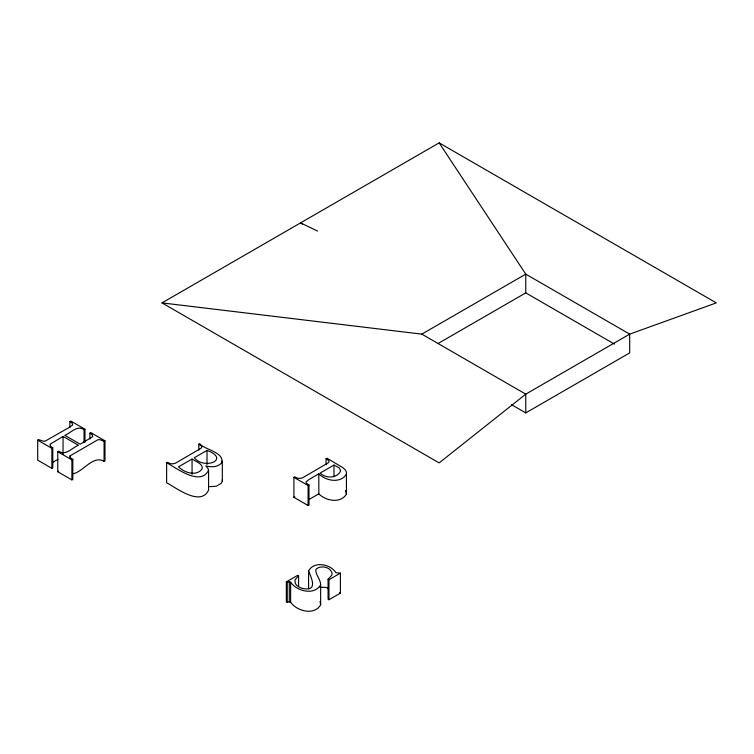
<?xml version="1.0" encoding="UTF-8"?>
<svg xmlns="http://www.w3.org/2000/svg" width="754" height="754" viewBox="0 0 754 754"><rect width="100%" height="100%" fill="white"/><g stroke="black" fill="none" stroke-linecap="round" stroke-linejoin="round"><path stroke-width="1.13" d="M73.025 473.785C83.119 471.957 92.996 454.794 104.08 461.316L104.985 460.798L104.985 440.798L104.08 441.316L100.131 439.686L97.888 439.752L70.028 455.878L70.64 457.951L72.808 459.374L72.808 479.374L71.903 479.893L57.756 471.731L57.756 451.721L58.661 451.203C65.541 456.236 72.403 447.537 78.416 445.265L63.044 436.387L49.971 444.304L50.584 446.377L52.78 447.81L52.78 467.81L51.875 468.338L37.7 460.147L37.7 440.147L38.605 439.629L43.949 441.335L45.711 440.817L69.632 427.179L72.657 425.058L72.054 422.994L69.877 421.571L69.877 427.452M208.575 470.194C200.413 486.971 175.833 467.489 166.634 462.777L166.634 482.777C175.833 487.489 200.413 506.971 208.575 490.194L208.575 470.194L207.821 468.159L205.767 465.868C210.96 467.339 217.369 467.348 221.365 463.21C225.682 452.277 203.674 449.516 199.716 443.672L198.82 444.191L198.82 450.081M308.593 588.695L308.593 571.051C313.532 560.816 330.657 563.898 335.916 572.738L340.403 573.134L340.403 593.134L328.961 599.741L328.065 599.223L328.065 579.223L331.732 575.283L332.109 573.483C330.742 566.942 321.025 564.963 316.294 568.997L315.766 570.203C315.945 575.472 320.629 579.477 320.648 584.736L320.648 604.746C314.635 615.811 296.765 611.296 290.61 602.163L286.341 601.871L286.341 581.871L297.689 575.321L298.593 575.839L298.593 586.433M320.648 584.736C314.635 595.811 296.765 591.296 290.61 582.163L286.341 581.871M222.326 460.996L222.326 480.995L221.365 483.21L216.379 486.217L209.565 486.679M326.086 458.752L326.991 458.225L342.863 467.65L345.2 469.799L346.34 471.872L346.435 474.077C340.751 483.823 325.709 480.967 318.819 473.823L309.178 479.384L305.983 482.013L306.35 483.154L308.989 484.992L308.989 504.991L308.084 505.51L293.909 497.329L293.909 477.329L294.814 476.801C297.707 479.016 301.638 478.884 304.493 476.679L328.235 462.786L329.093 461.721L328.716 460.571L326.086 458.752L326.086 464.634M346.435 474.077L346.435 494.077C340.751 503.823 325.709 500.976 318.819 493.823L318.819 473.823M298.593 575.839L294.965 579.901L295.314 583.492A14.383 8.303 0 0 0 302.109 588.309C317.585 591.89 312.279 579.666 308.593 571.051M161.997 302.891L439.148 142.874L716.3 302.891L629.694 334.135L525.764 394.144L439.148 462.899L161.997 302.891L421.825 334.135L525.764 394.144L525.764 412.89L511.495 404.662M69.877 421.571L70.782 421.052L84.957 429.233L84.957 442.174M37.7 440.147L51.875 448.328L52.78 447.81M89.933 439.026L89.933 433.145L92.101 434.568L92.714 436.641L80.226 444.219L64.853 435.341C70.659 433.05 77.455 424.681 84.052 429.752L84.957 429.233M89.933 433.145L90.838 432.626L104.985 440.798M52.969 462.202L58.011 459.299M57.756 451.721L71.903 459.893L72.808 459.374M57.756 471.731L58.661 471.203M166.634 462.777L167.539 462.249C170.442 464.473 174.381 464.323 177.275 462.155L200.979 448.262L201.818 447.169L201.441 446.019L198.82 444.191M192.063 459.026L178.491 466.858C184.278 472.588 196.304 476.782 202.034 468.96L202.251 467.244L201.431 465.369L199.546 463.39L192.063 459.026L192.063 474.323M207.011 450.392L194.306 457.735C204.042 470.204 231.026 459.44 207.011 450.392L207.011 464.511M421.825 334.135L525.764 274.136L629.694 334.135L629.694 352.891L525.764 412.89M438.131 343.475L525.764 292.882L614.406 344.069M333.965 465.077L320.214 473.012C325.511 478.771 337.462 478.479 340.657 470.779L339.338 467.904L333.965 465.077L333.965 476.839M293.909 477.329L308.084 485.51L308.989 484.992M293.909 497.329L294.814 496.811M309.178 499.384L318.819 493.823M328.065 579.223L328.961 579.741L340.403 573.134M319.762 587.168L325.7 587.347L328.405 588.459M317.547 231.044L300.573 222.882L302.618 224.061M339.507 592.616L340.403 593.134M439.148 142.874L525.764 274.136L525.764 292.882M345.577 490.486L346.435 494.077M320.054 601.475L320.648 604.746M222.279 479.78L222.326 480.995M328.961 579.741L328.961 599.741M308.084 485.51L308.084 505.51M290.61 582.163L290.61 602.163M289.282 581.815L289.282 601.824M287.246 582.39L287.246 602.389M104.08 441.316L104.08 461.316M84.052 429.752L84.052 442.692M71.903 459.893L71.903 479.893M70.028 455.878L70.028 458.234M63.044 436.387L63.044 454.04M51.875 448.328L51.875 468.338"/></g></svg>
